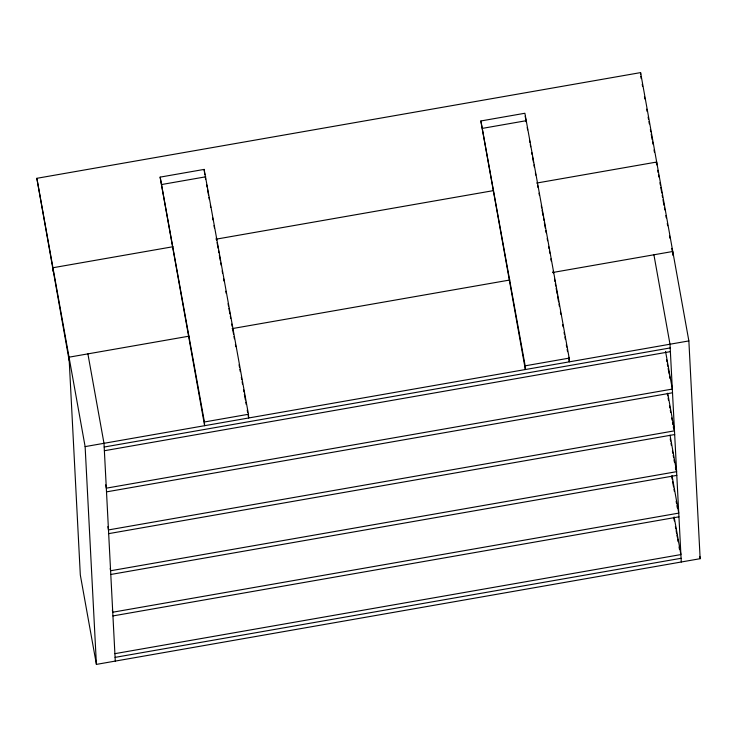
<?xml version="1.0" encoding="UTF-8"?>
<svg xmlns="http://www.w3.org/2000/svg" width="737" height="737" viewBox="0 0 737 737"><rect width="100%" height="100%" fill="white"/><g stroke="black" fill="none" stroke-linecap="round" stroke-linejoin="round"><path stroke-width="1.11" d="M69.223 360.89L36.85 178.308L640.591 72.604L688.865 340.918L700.15 558.692L96.409 664.396L80.315 574.961L69.038 357.178L189.105 336.155M160.132 177.12L204.425 421.979L204.619 425.691L160.132 177.12L204.149 169.409L248.452 414.277L248.636 417.99L248.028 414.59M480.865 120.969L525.159 365.828L525.352 369.541L480.865 120.969L524.891 113.258L569.185 358.118L569.379 361.83L568.568 357.307M161.698 184.517L205.724 176.806M482.44 128.367L526.458 120.656M173.011 246.72L52.944 267.743L53.138 271.456M216.052 239.184L493.569 190.597M536.619 183.062L656.685 162.039L656.833 164.83M232.146 328.619L509.857 280.005M552.704 272.497L672.78 251.483L672.955 254.919M204.425 421.979L248.452 414.277M525.159 365.828L569.185 358.118M96.409 664.396L85.124 446.613L688.865 340.918M104.184 447.027L670.191 347.928M104.378 450.731L670.384 351.641M106.506 491.874L672.522 392.784M108.671 533.643L674.677 434.544M110.79 574.473L676.796 475.383M112.936 615.929L678.943 516.83M114.889 653.664L680.896 554.574L674.125 516.932M115.083 657.376L681.089 558.287M640.785 76.316L641.19 78.583M642.213 84.248L642.618 86.505M644.451 96.694L644.857 98.961M646.69 109.15L647.095 111.416M648.118 117.072L648.523 119.339M648.928 121.605L649.343 123.871M650.356 129.528L650.762 131.794M651.176 134.06L652.19 139.717M652.595 141.983L653.01 144.249M654.023 149.906L654.428 152.172M656.262 162.361L656.676 164.627M657.69 170.284L658.095 172.55M658.51 174.816L658.915 177.073M659.928 182.739L660.343 184.996M660.748 187.262L661.762 192.928M662.176 195.185L662.581 197.452M662.987 199.718L664.009 205.374M664.415 207.641L664.82 209.907M665.843 215.563L666.248 217.83M667.261 223.495L667.676 225.752M669.509 235.941L669.915 238.208M671.748 248.397L672.153 250.663M672.559 252.929L672.973 255.186M653.912 254.781L669.997 344.216L681.283 561.999M665.557 351.429L672.328 389.072L106.312 488.17L105.723 484.845M666.543 359.573L666.939 361.784M667.335 364.004L667.74 366.215M668.137 368.426L669.132 373.963M669.528 376.174L669.924 378.394M699.745 556.426L700.15 558.692M667.713 393.19L674.493 430.832L108.477 529.931L107.878 526.605M667.307 393.586L667.713 395.797M668.109 398.008L668.505 400.228M669.5 405.765L669.896 407.976M670.302 410.187L670.698 412.407M671.693 417.943L672.089 420.154M672.494 422.365L672.89 424.586M673.286 426.797L673.682 429.008M670.034 435.134L676.603 471.671L110.596 570.76L110.2 568.549M670.219 438.847L670.624 441.058M671.02 443.278L671.416 445.489M672.411 451.026L672.817 453.237M673.213 455.448L673.609 457.668M674.005 459.879L674.41 462.09M675.405 467.627L675.801 469.847M671.978 475.476L678.749 513.118L112.743 612.217L112.346 609.996M671.776 476.977L672.172 479.188M672.568 481.408L673.563 486.936M673.968 489.156L674.364 491.367M676.151 501.335L676.557 503.546M676.953 505.757L677.349 507.977M673.922 518.424L674.364 520.921M675.387 526.587L675.792 528.853M676.115 530.603L676.612 533.376M676.907 535.034L677.303 537.245M677.625 539.042L678.104 541.677M679.053 546.965L679.496 549.424M525.186 116.243L526.209 121.909M527.222 127.565L527.637 129.832M529.47 140.012L529.875 142.278M530.281 144.544L530.686 146.801M531.709 152.467L532.114 154.724M532.519 156.99L533.542 162.647M533.947 164.913L534.353 167.179M535.375 172.836L535.781 175.093M537.614 185.282L538.019 187.548M539.033 193.205L539.447 195.471M541.28 205.651L541.686 207.917M542.091 210.183L543.114 215.84M543.519 218.106L543.924 220.363M544.33 222.629L545.352 228.286M545.758 230.552L546.163 232.818M547.186 238.475L547.591 240.741M548.604 246.398L549.019 248.664M549.424 250.921L549.83 253.187M550.843 258.844L551.258 261.11M553.091 271.299L553.496 273.556M554.51 279.212L554.924 281.479M555.329 283.745L555.735 286.011M556.14 288.268L557.163 293.934M557.568 296.191L558.582 301.848M558.996 304.114L559.401 306.38M560.415 312.037L560.829 314.303M562.663 324.483L563.068 326.749M564.081 332.405L564.487 334.672M564.901 336.938L565.307 339.195M566.32 344.861L566.735 347.118M567.14 349.384L567.545 351.65M204.453 172.403L204.858 174.66M205.264 176.926L205.669 179.192M206.692 184.849L207.097 187.115M207.502 189.372L208.525 195.038M208.93 197.295L209.336 199.561M210.358 205.218L210.764 207.484M212.597 217.673L213.002 219.93M214.025 225.596L214.43 227.853M216.263 238.042L216.669 240.308M217.074 242.565L218.097 248.231M218.502 250.488L218.907 252.754M219.313 255.02L220.335 260.677M220.741 262.943L221.146 265.2M222.169 270.866L222.574 273.123M223.597 278.779L224.002 281.046M225.835 291.235L226.241 293.492M228.074 303.681L228.479 305.947M228.885 308.204L229.907 313.87M230.312 316.127L230.718 318.393M231.74 324.05L232.146 326.316M232.551 328.582L233.574 334.239M233.979 336.505L234.384 338.762M235.407 344.428L235.812 346.685M239.064 364.797L239.479 367.063M239.884 369.32L240.29 371.586M241.312 377.243L241.718 379.509M242.123 381.775L242.528 384.032M243.551 389.698L243.956 391.955M244.362 394.221L245.384 399.878M245.79 402.144L246.195 404.41M247.217 410.067L247.623 412.324M87.896 353.88L103.991 443.315L115.276 661.089M36.85 178.308L85.124 446.613M640.591 72.604L640.693 74.465M204.149 169.409L204.25 171.27"/></g></svg>
